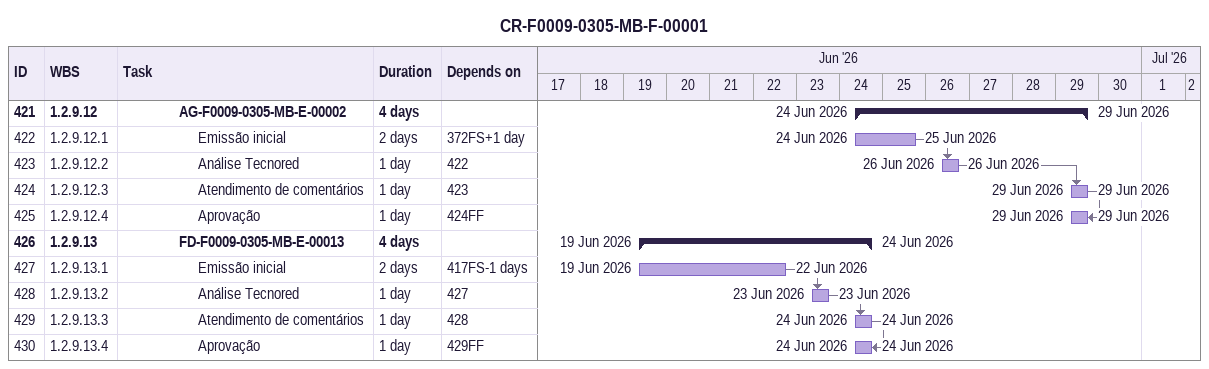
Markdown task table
CR-F0009-0305-MB-F-00001

| ID | WBS | Task | Duration | Start | Finish | Predecessors |
|---|---|---|---|---|---|---|
| 421 | 1.2.9.12 | **AG-F0009-0305-MB-E-00002** | 4d | 2026-06-24 | 2026-06-29 |  |
| 422 | 1.2.9.12.1 | Emissão inicial | 2d | 2026-06-24 | 2026-06-25 | 372FS+1d |
| 423 | 1.2.9.12.2 | Análise Tecnored | 1d | 2026-06-26 | 2026-06-26 | 422 |
| 424 | 1.2.9.12.3 | Atendimento de comentários | 1d | 2026-06-29 | 2026-06-29 | 423 |
| 425 | 1.2.9.12.4 | Aprovação | 1d | 2026-06-29 | 2026-06-29 | 424FF |
| 426 | 1.2.9.13 | **FD-F0009-0305-MB-E-00013** | 4d | 2026-06-19 | 2026-06-24 |  |
| 427 | 1.2.9.13.1 | Emissão inicial | 2d | 2026-06-19 | 2026-06-22 | 417FS-1d |
| 428 | 1.2.9.13.2 | Análise Tecnored | 1d | 2026-06-23 | 2026-06-23 | 427 |
| 429 | 1.2.9.13.3 | Atendimento de comentários | 1d | 2026-06-24 | 2026-06-24 | 428 |
| 430 | 1.2.9.13.4 | Aprovação | 1d | 2026-06-24 | 2026-06-24 | 429FF |
